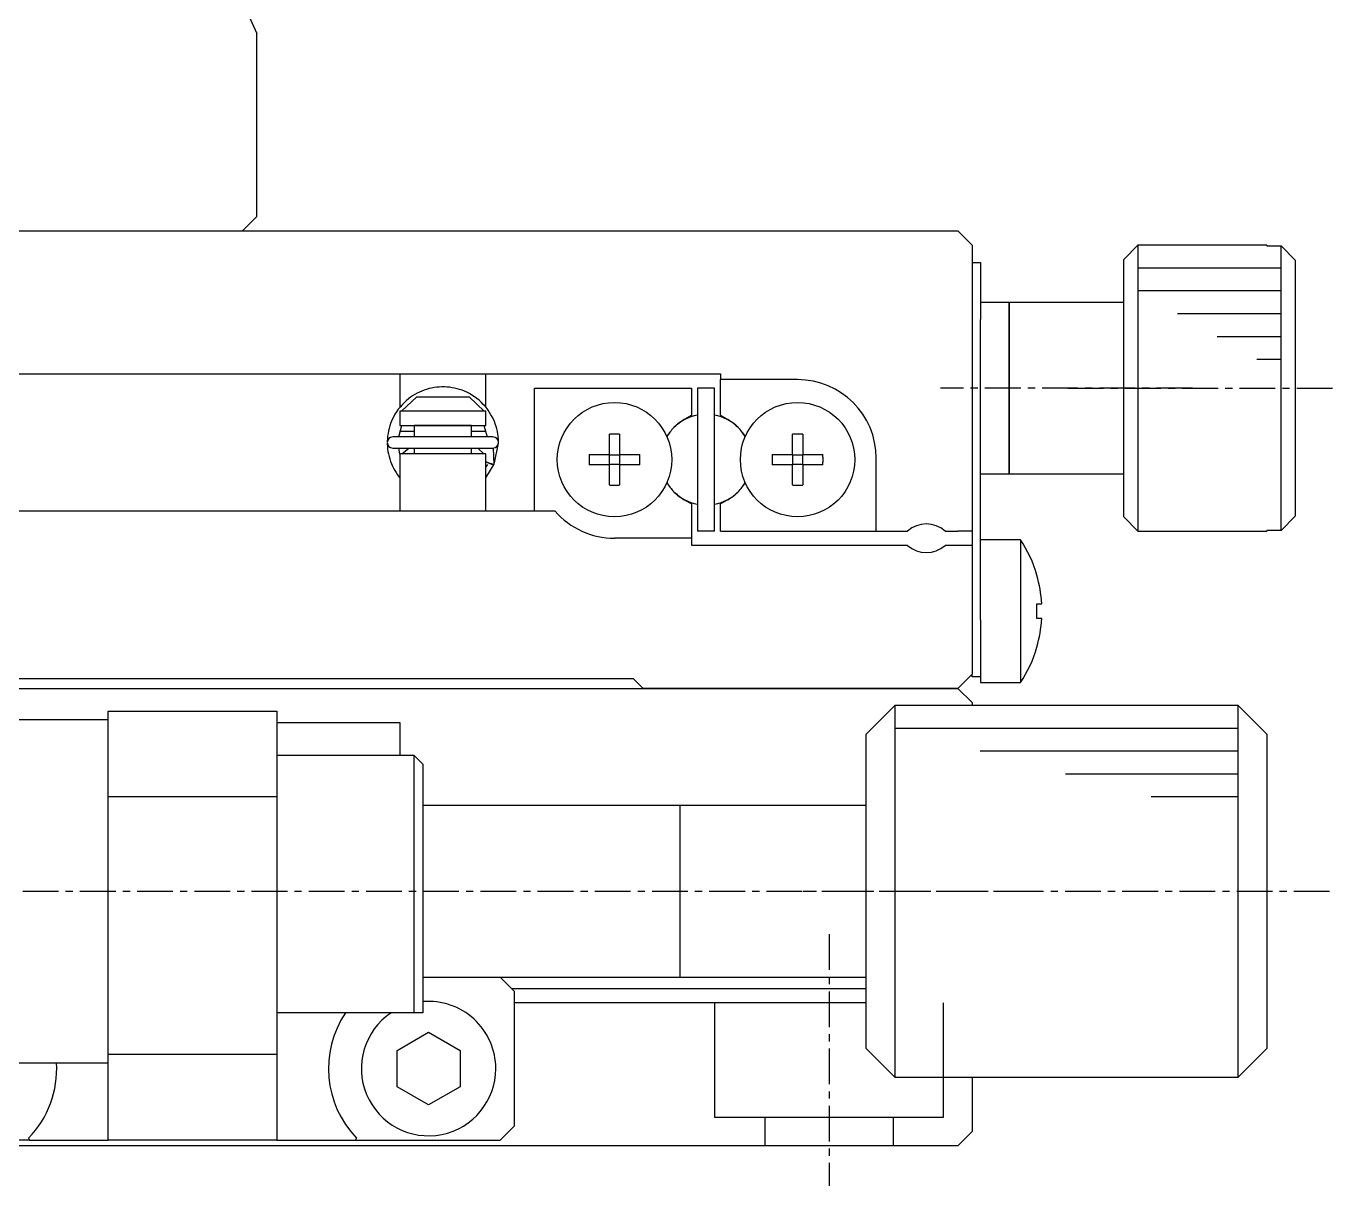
# Model space of a CAD drawing. Extents: x 404 to 656, y 81 to 248.
# Drawn here: x 610.65 to 656.46, y 129.56 to 170.12 of the extents above; entities that cross this region are included whole.
import ezdxf

# ---------------------------------------------------------------- set-up
doc = ezdxf.new("R2010")
doc.units = 0
doc.linetypes.add('CENTER', pattern=[2, 1.25, -0.25, 0.25, -0.25])
doc.layers.get('0').update_dxf_attribs({"linetype": 'CONTINUOUS'})
doc.layers.add('CENTER', color=1, linetype='CENTER')

msp = doc.modelspace()

# ---------------------------------------------------------------- linework, layer by layer
at = {"color": 7, "linetype": 'CONTINUOUS'}
for p, q in [((617.213, 173.157), (618.713, 169.857)), ((618.713, 163.457), (618.713, 169.857)), ((618.713, 163.457), (618.213, 162.957)), ((577.213, 162.957), (618.213, 162.957)), ((584.213, 162.957), (643.213, 162.957)), ((643.713, 162.457), (643.213, 162.957)), ((643.713, 162.457), (643.713, 152.457)), ((649.513, 162.457), (649.013, 161.957)), ((649.513, 162.457), (649.513, 152.457)), ((654.013, 162.457), (649.513, 162.457)), ((654.013, 162.457), (654.013, 162.441)), ((654.013, 162.441), (654.513, 162.441)), ((654.513, 162.441), (655.013, 161.939)), ((654.513, 152.473), (654.513, 162.441)), ((643.713, 161.857), (644.013, 161.857)), ((644.013, 161.857), (644.013, 159.857)), ((649.013, 152.957), (649.013, 161.957)), ((655.013, 161.939), (655.013, 152.975)), ((645.013, 160.457), (644.013, 160.457)), ((649.013, 160.457), (645.013, 160.457)), ((645.013, 160.457), (645.013, 154.457)), ((645.013, 154.457), (645.013, 160.457)), ((644.013, 149.357), (644.013, 159.857)), ((592.513, 157.957), (634.913, 157.957)), ((623.713, 157.957), (623.713, 156.793)), ((626.713, 156.793), (626.713, 157.957)), ((634.913, 157.957), (634.913, 157.757)), ((634.913, 156.508), (634.913, 157.757)), ((637.613, 157.757), (634.913, 157.757)), ((623.771, 156.657), (624.3, 157.157)), ((624.156, 157.189), (624.082, 157.139)), ((624.233, 157.236), (624.156, 157.189)), ((624.312, 157.28), (624.233, 157.236)), ((624.293, 157.157), (624.3, 157.157)), ((624.3, 157.157), (626.133, 157.157)), ((624.393, 157.319), (624.312, 157.28)), ((624.475, 157.355), (624.393, 157.319)), ((624.559, 157.388), (624.475, 157.355)), ((624.645, 157.416), (624.559, 157.388)), ((624.731, 157.44), (624.645, 157.416)), ((624.819, 157.461), (624.731, 157.44)), ((624.908, 157.477), (624.819, 157.461)), ((624.997, 157.489), (624.908, 157.477)), ((625.086, 157.497), (624.997, 157.489)), ((625.176, 157.501), (625.086, 157.497)), ((625.266, 157.5), (625.176, 157.501)), ((625.356, 157.496), (625.266, 157.5)), ((625.446, 157.487), (625.356, 157.496)), ((625.535, 157.474), (625.446, 157.487)), ((625.623, 157.457), (625.535, 157.474)), ((625.711, 157.436), (625.623, 157.457)), ((625.797, 157.411), (625.711, 157.436)), ((625.882, 157.382), (625.797, 157.411)), ((625.966, 157.349), (625.882, 157.382)), ((626.048, 157.312), (625.966, 157.349)), ((626.14, 157.266), (626.048, 157.312)), ((626.133, 157.157), (626.662, 156.657)), ((626.229, 157.214), (626.14, 157.266)), ((626.315, 157.158), (626.229, 157.214)), ((626.398, 157.097), (626.315, 157.158)), ((628.413, 153.157), (628.413, 157.457)), ((628.413, 157.457), (633.913, 157.457)), ((633.913, 156.508), (633.913, 157.457)), ((634.113, 157.457), (634.113, 152.457)), ((634.713, 157.457), (634.113, 157.457)), ((634.713, 152.457), (634.713, 157.457)), ((623.653, 156.717), (623.594, 156.632)), ((623.716, 156.797), (623.653, 156.717)), ((623.784, 156.875), (623.716, 156.797)), ((623.856, 156.949), (623.784, 156.875)), ((623.931, 157.019), (623.856, 156.949)), ((624.01, 157.084), (623.931, 157.019)), ((624.082, 157.139), (624.01, 157.084)), ((626.478, 157.032), (626.398, 157.097)), ((626.554, 156.963), (626.478, 157.032)), ((626.627, 156.89), (626.554, 156.963)), ((626.687, 156.824), (626.627, 156.89)), ((626.744, 156.754), (626.687, 156.824)), ((626.798, 156.682), (626.744, 156.754)), ((623.418, 156.304), (623.385, 156.22)), ((623.454, 156.386), (623.418, 156.304)), ((623.495, 156.467), (623.454, 156.386)), ((623.539, 156.545), (623.495, 156.467)), ((623.594, 156.632), (623.539, 156.545)), ((623.771, 156.657), (623.713, 156.657)), ((623.713, 156.657), (623.713, 156.157)), ((626.662, 156.657), (623.771, 156.657)), ((626.713, 156.657), (626.662, 156.657)), ((626.713, 156.157), (626.713, 156.657)), ((626.848, 156.607), (626.798, 156.682)), ((626.895, 156.53), (626.848, 156.607)), ((626.938, 156.451), (626.895, 156.53)), ((626.978, 156.371), (626.938, 156.451)), ((627.014, 156.288), (626.978, 156.371)), ((627.045, 156.204), (627.014, 156.288)), ((633.913, 156.508), (633.653, 156.358)), ((634.913, 156.508), (635.173, 156.358)), ((623.282, 155.783), (623.274, 155.694)), ((623.295, 155.872), (623.282, 155.783)), ((623.311, 155.961), (623.295, 155.872)), ((623.332, 156.048), (623.311, 155.961)), ((623.357, 156.135), (623.332, 156.048)), ((623.385, 156.22), (623.357, 156.135)), ((623.669, 155.752), (623.777, 156.157)), ((623.713, 156.157), (626.713, 156.157)), ((623.713, 156.157), (624.213, 156.157)), ((623.713, 155.969), (623.713, 155.969)), ((623.713, 155.969), (623.713, 155.968)), ((623.713, 155.968), (623.713, 155.957)), ((623.713, 155.957), (624.213, 155.957)), ((626.213, 156.157), (624.213, 156.157)), ((624.213, 156.157), (626.213, 156.157)), ((624.213, 156.157), (624.213, 155.752)), ((626.213, 156.157), (626.713, 156.157)), ((626.213, 155.752), (626.213, 156.157)), ((626.213, 155.957), (626.713, 155.957)), ((626.648, 156.157), (626.756, 155.752)), ((626.713, 155.968), (626.713, 155.969)), ((626.713, 155.957), (626.713, 155.968)), ((627.073, 156.118), (627.045, 156.204)), ((627.098, 156.031), (627.073, 156.118)), ((627.118, 155.944), (627.098, 156.031)), ((627.133, 155.855), (627.118, 155.944)), ((627.145, 155.766), (627.133, 155.855)), ((631.033, 155.137), (631.033, 155.844)), ((631.393, 155.844), (631.393, 155.137)), ((637.433, 155.137), (637.433, 155.844)), ((637.793, 155.844), (637.793, 155.137)), ((623.27, 155.604), (623.269, 155.584)), ((623.269, 155.532), (623.269, 155.514)), ((623.269, 155.514), (623.273, 155.424)), ((623.274, 155.694), (623.27, 155.604)), ((623.273, 155.424), (623.282, 155.334)), ((623.282, 155.334), (623.294, 155.245)), ((626.963, 155.752), (623.463, 155.752)), ((623.463, 155.362), (626.963, 155.362)), ((623.709, 155.157), (623.669, 155.362)), ((623.773, 155.157), (624.022, 155.362)), ((624.213, 155.362), (624.213, 155.157)), ((626.213, 155.157), (626.213, 155.362)), ((626.361, 155.362), (626.442, 155.351)), ((626.442, 155.351), (626.65, 155.157)), ((627.001, 154.793), (626.986, 155.364)), ((627.021, 154.845), (627.156, 155.528)), ((627.153, 155.676), (627.145, 155.766)), ((627.156, 155.586), (627.153, 155.676)), ((627.156, 155.581), (627.156, 155.586)), ((623.294, 155.245), (623.311, 155.157)), ((623.311, 155.157), (623.331, 155.069)), ((623.331, 155.069), (623.356, 154.982)), ((623.356, 154.982), (623.385, 154.897)), ((623.385, 154.897), (623.417, 154.814)), ((623.4, 154.858), (623.4, 154.857)), ((623.712, 155.145), (623.709, 155.157)), ((623.713, 155.157), (623.713, 153.157)), ((626.713, 155.157), (623.713, 155.157)), ((626.713, 153.157), (626.713, 155.157)), ((626.79, 154.844), (626.713, 154.882)), ((630.326, 155.137), (631.033, 155.137)), ((631.043, 155.127), (631.033, 155.137)), ((631.043, 154.788), (631.043, 155.127)), ((631.043, 155.127), (631.382, 155.127)), ((631.382, 155.127), (631.393, 155.137)), ((631.382, 155.127), (631.382, 154.788)), ((631.393, 155.137), (632.099, 155.137)), ((636.726, 155.137), (637.433, 155.137)), ((637.443, 155.127), (637.433, 155.137)), ((637.443, 155.127), (637.782, 155.127)), ((637.443, 154.788), (637.443, 155.127)), ((637.782, 155.127), (637.793, 155.137)), ((637.782, 155.127), (637.782, 154.788)), ((637.793, 155.137), (638.499, 155.137)), ((640.363, 152.457), (640.363, 155.007)), ((623.4, 154.857), (623.401, 154.856)), ((623.401, 154.856), (623.401, 154.854)), ((623.401, 154.854), (623.401, 154.853)), ((623.404, 154.844), (623.405, 154.843)), ((623.405, 154.843), (623.406, 154.841)), ((623.406, 154.841), (623.423, 154.797)), ((623.417, 154.814), (623.452, 154.733)), ((623.423, 154.797), (623.431, 154.779)), ((623.452, 154.733), (623.491, 154.655)), ((623.491, 154.655), (623.533, 154.579)), ((623.533, 154.579), (623.578, 154.506)), ((623.578, 154.506), (623.632, 154.426)), ((623.632, 154.426), (623.69, 154.349)), ((626.713, 154.322), (627, 154.794)), ((626.778, 154.782), (626.713, 154.701)), ((626.713, 154.634), (626.717, 154.643)), ((626.998, 154.789), (626.79, 154.844)), ((631.033, 154.777), (630.326, 154.777)), ((631.043, 154.788), (631.033, 154.777)), ((631.033, 154.071), (631.033, 154.777)), ((631.382, 154.788), (631.043, 154.788)), ((631.382, 154.788), (631.393, 154.777)), ((631.393, 154.777), (631.393, 154.071)), ((632.099, 154.777), (631.393, 154.777)), ((637.433, 154.777), (636.726, 154.777)), ((637.443, 154.788), (637.433, 154.777)), ((637.433, 154.071), (637.433, 154.777)), ((637.782, 154.788), (637.443, 154.788)), ((637.782, 154.788), (637.793, 154.777)), ((637.793, 154.777), (637.793, 154.071)), ((638.499, 154.777), (637.793, 154.777)), ((644.013, 154.457), (645.013, 154.457)), ((645.013, 154.457), (649.013, 154.457)), ((623.69, 154.349), (623.712, 154.321)), ((633.653, 153.557), (633.913, 153.406)), ((635.173, 153.557), (634.913, 153.406)), ((626.513, 153.157), (603.513, 153.157)), ((629.134, 153.157), (626.513, 153.157)), ((633.913, 152.207), (633.913, 153.406)), ((634.913, 152.457), (634.913, 153.406)), ((649.013, 152.957), (649.513, 152.457)), ((655.013, 152.975), (654.513, 152.473)), ((633.913, 152.207), (631.213, 152.207)), ((633.913, 151.957), (633.913, 152.207)), ((634.713, 152.457), (634.113, 152.457)), ((634.913, 152.457), (640.363, 152.457)), ((640.363, 152.457), (641.451, 152.457)), ((642.774, 152.457), (643.213, 152.457)), ((643.713, 152.457), (643.213, 152.457)), ((643.713, 152.457), (643.713, 151.957)), ((645.404, 152.157), (644.013, 152.157)), ((645.404, 152.157), (645.404, 147.157)), ((649.513, 152.457), (654.013, 152.457)), ((654.013, 152.473), (654.013, 152.457)), ((654.513, 152.473), (654.013, 152.473)), ((641.451, 151.957), (633.913, 151.957)), ((643.213, 151.957), (642.774, 151.957)), ((643.713, 151.957), (643.213, 151.957)), ((643.713, 151.957), (643.713, 147.457)), ((645.975, 150.916), (645.982, 150.919)), ((645.975, 149.917), (646.148, 149.917)), ((646.148, 149.397), (645.975, 149.397)), ((644.013, 149.357), (644.013, 147.357)), ((645.982, 148.395), (645.975, 148.399)), ((600.913, 147.307), (623.913, 147.307)), ((623.913, 147.307), (631.863, 147.307)), ((631.863, 147.307), (632.213, 146.957)), ((643.713, 147.457), (643.213, 146.957)), ((643.713, 147.357), (643.713, 147.457)), ((644.013, 147.357), (643.713, 147.357)), ((644.013, 147.357), (644.013, 147.157)), ((644.013, 147.157), (645.404, 147.157)), ((595.213, 146.957), (632.213, 146.957)), ((643.213, 146.957), (632.213, 146.957)), ((632.213, 146.957), (643.213, 146.957)), ((643.713, 146.457), (643.213, 146.957)), ((643.713, 146.457), (643.213, 146.957)), ((613.513, 143.157), (613.513, 146.157)), ((613.513, 146.157), (619.413, 146.157)), ((619.413, 146.157), (619.413, 143.157)), ((641.013, 146.357), (640.013, 145.357)), ((653.013, 146.357), (641.013, 146.357)), ((641.013, 146.357), (641.013, 139.798)), ((643.713, 146.457), (643.713, 146.357)), ((643.713, 146.457), (643.713, 146.357)), ((654.013, 145.357), (653.013, 146.357)), ((653.013, 133.357), (653.013, 146.357)), ((613.513, 145.857), (610.013, 145.857)), ((619.413, 145.757), (623.713, 145.757)), ((623.713, 145.757), (623.713, 144.607)), ((640.013, 139.807), (640.013, 145.357)), ((654.013, 145.357), (654.013, 134.357)), ((624.213, 144.607), (619.413, 144.607)), ((624.513, 144.307), (624.213, 144.607)), ((624.213, 135.607), (624.213, 144.607)), ((624.513, 144.307), (624.513, 135.607)), ((619.413, 143.157), (613.513, 143.157)), ((613.513, 134.157), (613.513, 143.157)), ((619.413, 143.157), (619.413, 134.157)), ((633.513, 142.857), (624.513, 142.857)), ((633.513, 142.857), (633.508, 142.857)), ((633.513, 139.99), (633.513, 142.857)), ((633.518, 142.857), (633.513, 142.857)), ((640.013, 142.857), (633.513, 142.857)), ((633.513, 139.857), (633.513, 139.99)), ((633.513, 139.7), (633.513, 139.857)), ((640.013, 134.357), (640.013, 139.807)), ((641.013, 139.798), (641.013, 133.357)), ((633.513, 136.857), (633.513, 139.7)), ((624.513, 136.857), (633.513, 136.857)), ((627.713, 136.357), (627.213, 136.857)), ((633.508, 136.857), (633.513, 136.857)), ((633.513, 136.857), (633.518, 136.857)), ((633.513, 136.857), (640.013, 136.857)), ((627.613, 136.457), (640.013, 136.457)), ((627.713, 131.657), (627.713, 136.357)), ((640.013, 135.957), (627.713, 135.957)), ((624.213, 135.607), (619.413, 135.607)), ((624.513, 135.607), (624.213, 135.607)), ((623.613, 134.292), (624.713, 134.927)), ((624.713, 134.927), (625.813, 134.292)), ((623.613, 133.022), (623.613, 134.292)), ((625.813, 134.292), (625.813, 133.022)), ((640.013, 134.357), (641.013, 133.357)), ((653.013, 133.357), (654.013, 134.357)), ((610.013, 133.857), (613.513, 133.857)), ((613.513, 131.157), (613.513, 134.157)), ((613.513, 134.157), (619.413, 134.157)), ((619.413, 134.157), (619.413, 131.157)), ((641.013, 133.357), (653.013, 133.357)), ((643.713, 133.357), (643.713, 132.657)), ((624.713, 132.387), (623.613, 133.022)), ((625.813, 133.022), (624.713, 132.387)), ((643.713, 132.657), (643.713, 131.457)), ((627.213, 131.157), (627.713, 131.657)), ((610.76, 131.157), (605.713, 131.157)), ((610.731, 131.226), (610.76, 131.157)), ((610.76, 131.157), (613.513, 131.157)), ((619.413, 131.157), (613.513, 131.157)), ((619.413, 131.157), (622.165, 131.157)), ((622.165, 131.157), (622.194, 131.226)), ((622.165, 131.157), (627.213, 131.157)), ((643.213, 130.957), (643.713, 131.457)), ((643.213, 130.957), (584.213, 130.957))]:
    msp.add_line(p, q, dxfattribs=at)
at = {"color": 3, "linetype": 'CONTINUOUS'}
for p, q in [((654.513, 161.657), (649.513, 161.657)), ((654.513, 160.857), (649.513, 160.857)), ((654.513, 160.057), (650.898, 160.057)), ((654.513, 159.257), (652.284, 159.257)), ((654.513, 158.457), (653.67, 158.457)), ((653.013, 145.557), (641.013, 145.557)), ((653.013, 144.757), (643.998, 144.757)), ((653.013, 143.957), (646.984, 143.957)), ((653.013, 143.157), (649.97, 143.157)), ((634.713, 135.957), (634.713, 131.957)), ((642.713, 131.957), (642.713, 135.957)), ((634.713, 131.957), (642.713, 131.957)), ((636.463, 131.957), (636.463, 130.957)), ((640.963, 130.957), (640.963, 131.957))]:
    msp.add_line(p, q, dxfattribs=at)
at = {"color": 7, "linetype": 'CONTINUOUS'}
for points in [[(631.392, 155.844, 0), (631.39, 155.844, 0), (631.388, 155.844, 0), (631.384, 155.844, 0), (631.382, 155.844, 0), (631.378, 155.844, 0), (631.376, 155.844, 0), (631.374, 155.844, 0), (631.37, 155.844, 0), (631.368, 155.844, 0), (631.364, 155.844, 0), (631.362, 155.844, 0), (631.36, 155.844, 0), (631.356, 155.844, 0), (631.354, 155.844, 0), (631.35, 155.844, 0), (631.348, 155.844, 0), (631.346, 155.844, 0), (631.342, 155.844, 0), (631.34, 155.844, 0), (631.336, 155.844, 0), (631.334, 155.844, 0), (631.332, 155.844, 0), (631.328, 155.844, 0), (631.326, 155.844, 0), (631.322, 155.844, 0), (631.32, 155.844, 0), (631.316, 155.844, 0), (631.314, 155.844, 0), (631.312, 155.844, 0), (631.308, 155.844, 0), (631.306, 155.844, 0), (631.302, 155.844, 0), (631.3, 155.844, 0), (631.298, 155.844, 0), (631.294, 155.846, 0), (631.292, 155.846, 0), (631.288, 155.846, 0), (631.286, 155.846, 0), (631.284, 155.846, 0), (631.28, 155.846, 0), (631.278, 155.846, 0), (631.274, 155.846, 0), (631.272, 155.846, 0), (631.27, 155.846, 0), (631.266, 155.846, 0), (631.264, 155.846, 0), (631.26, 155.846, 0), (631.258, 155.846, 0), (631.256, 155.846, 0), (631.252, 155.846, 0), (631.25, 155.846, 0), (631.246, 155.846, 0), (631.244, 155.846, 0), (631.242, 155.846, 0), (631.238, 155.846, 0), (631.236, 155.846, 0), (631.232, 155.846, 0), (631.23, 155.846, 0), (631.226, 155.846, 0), (631.224, 155.846, 0), (631.222, 155.846, 0), (631.218, 155.846, 0), (631.216, 155.846, 0), (631.212, 155.846, 0), (631.21, 155.846, 0), (631.208, 155.846, 0), (631.204, 155.846, 0), (631.202, 155.846, 0), (631.198, 155.846, 0), (631.196, 155.846, 0), (631.194, 155.846, 0), (631.19, 155.846, 0), (631.188, 155.846, 0), (631.184, 155.846, 0), (631.182, 155.846, 0), (631.18, 155.846, 0), (631.176, 155.846, 0), (631.174, 155.846, 0), (631.17, 155.846, 0), (631.168, 155.846, 0), (631.166, 155.846, 0), (631.162, 155.846, 0), (631.16, 155.846, 0), (631.156, 155.846, 0), (631.154, 155.846, 0), (631.15, 155.846, 0), (631.148, 155.846, 0), (631.146, 155.846, 0), (631.142, 155.846, 0), (631.14, 155.846, 0), (631.136, 155.846, 0), (631.134, 155.846, 0), (631.132, 155.846, 0), (631.128, 155.844, 0), (631.126, 155.844, 0), (631.122, 155.844, 0), (631.12, 155.844, 0), (631.118, 155.844, 0), (631.114, 155.844, 0), (631.112, 155.844, 0), (631.108, 155.844, 0), (631.106, 155.844, 0), (631.104, 155.844, 0), (631.1, 155.844, 0), (631.098, 155.844, 0), (631.094, 155.844, 0), (631.092, 155.844, 0), (631.09, 155.844, 0), (631.086, 155.844, 0), (631.084, 155.844, 0), (631.08, 155.844, 0), (631.078, 155.844, 0), (631.076, 155.844, 0), (631.072, 155.844, 0), (631.07, 155.844, 0), (631.066, 155.844, 0), (631.064, 155.844, 0), (631.06, 155.844, 0), (631.058, 155.844, 0), (631.056, 155.844, 0), (631.052, 155.844, 0), (631.05, 155.844, 0), (631.046, 155.844, 0), (631.044, 155.844, 0), (631.042, 155.844, 0), (631.038, 155.844, 0), (631.036, 155.844, 0), (631.032, 155.844, 0)], [(637.792, 155.844, 0), (637.79, 155.844, 0), (637.788, 155.844, 0), (637.784, 155.844, 0), (637.782, 155.844, 0), (637.778, 155.844, 0), (637.776, 155.844, 0), (637.774, 155.844, 0), (637.77, 155.844, 0), (637.768, 155.844, 0), (637.764, 155.844, 0), (637.762, 155.844, 0), (637.76, 155.844, 0), (637.756, 155.844, 0), (637.754, 155.844, 0), (637.75, 155.844, 0), (637.748, 155.844, 0), (637.746, 155.844, 0), (637.742, 155.844, 0), (637.74, 155.844, 0), (637.736, 155.844, 0), (637.734, 155.844, 0), (637.732, 155.844, 0), (637.728, 155.844, 0), (637.726, 155.844, 0), (637.722, 155.844, 0), (637.72, 155.844, 0), (637.716, 155.844, 0), (637.714, 155.844, 0), (637.712, 155.844, 0), (637.708, 155.844, 0), (637.706, 155.844, 0), (637.702, 155.844, 0), (637.7, 155.844, 0), (637.698, 155.844, 0), (637.694, 155.846, 0), (637.692, 155.846, 0), (637.688, 155.846, 0), (637.686, 155.846, 0), (637.684, 155.846, 0), (637.68, 155.846, 0), (637.678, 155.846, 0), (637.674, 155.846, 0), (637.672, 155.846, 0), (637.67, 155.846, 0), (637.666, 155.846, 0), (637.664, 155.846, 0), (637.66, 155.846, 0), (637.658, 155.846, 0), (637.656, 155.846, 0), (637.652, 155.846, 0), (637.65, 155.846, 0), (637.646, 155.846, 0), (637.644, 155.846, 0), (637.642, 155.846, 0), (637.638, 155.846, 0), (637.636, 155.846, 0), (637.632, 155.846, 0), (637.63, 155.846, 0), (637.626, 155.846, 0), (637.624, 155.846, 0), (637.622, 155.846, 0), (637.618, 155.846, 0), (637.616, 155.846, 0), (637.612, 155.846, 0), (637.61, 155.846, 0), (637.608, 155.846, 0), (637.604, 155.846, 0), (637.602, 155.846, 0), (637.598, 155.846, 0), (637.596, 155.846, 0), (637.594, 155.846, 0), (637.59, 155.846, 0), (637.588, 155.846, 0), (637.584, 155.846, 0), (637.582, 155.846, 0), (637.58, 155.846, 0), (637.576, 155.846, 0), (637.574, 155.846, 0), (637.57, 155.846, 0), (637.568, 155.846, 0), (637.566, 155.846, 0), (637.562, 155.846, 0), (637.56, 155.846, 0), (637.556, 155.846, 0), (637.554, 155.846, 0), (637.55, 155.846, 0), (637.548, 155.846, 0), (637.546, 155.846, 0), (637.542, 155.846, 0), (637.54, 155.846, 0), (637.536, 155.846, 0), (637.534, 155.846, 0), (637.532, 155.846, 0), (637.528, 155.844, 0), (637.526, 155.844, 0), (637.522, 155.844, 0), (637.52, 155.844, 0), (637.518, 155.844, 0), (637.514, 155.844, 0), (637.512, 155.844, 0), (637.508, 155.844, 0), (637.506, 155.844, 0), (637.504, 155.844, 0), (637.5, 155.844, 0), (637.498, 155.844, 0), (637.494, 155.844, 0), (637.492, 155.844, 0), (637.49, 155.844, 0), (637.486, 155.844, 0), (637.484, 155.844, 0), (637.48, 155.844, 0), (637.478, 155.844, 0), (637.476, 155.844, 0), (637.472, 155.844, 0), (637.47, 155.844, 0), (637.466, 155.844, 0), (637.464, 155.844, 0), (637.46, 155.844, 0), (637.458, 155.844, 0), (637.456, 155.844, 0), (637.452, 155.844, 0), (637.45, 155.844, 0), (637.446, 155.844, 0), (637.444, 155.844, 0), (637.442, 155.844, 0), (637.438, 155.844, 0), (637.436, 155.844, 0), (637.432, 155.844, 0)], [(626.712, 154.892, 0), (626.716, 154.892, 0), (626.718, 154.89, 0), (626.72, 154.888, 0), (626.722, 154.888, 0), (626.724, 154.886, 0), (626.726, 154.886, 0), (626.728, 154.884, 0), (626.732, 154.882, 0), (626.734, 154.882, 0), (626.736, 154.88, 0), (626.738, 154.88, 0), (626.74, 154.878, 0), (626.744, 154.876, 0), (626.746, 154.876, 0), (626.748, 154.874, 0), (626.752, 154.872, 0), (626.754, 154.872, 0), (626.756, 154.87, 0), (626.758, 154.87, 0), (626.762, 154.868, 0), (626.764, 154.866, 0), (626.766, 154.866, 0), (626.77, 154.864, 0), (626.772, 154.864, 0), (626.774, 154.862, 0), (626.778, 154.86, 0), (626.78, 154.86, 0), (626.782, 154.858, 0), (626.786, 154.856, 0), (626.788, 154.856, 0), (626.79, 154.854, 0), (626.794, 154.854, 0), (626.796, 154.852, 0), (626.798, 154.85, 0), (626.802, 154.85, 0), (626.804, 154.848, 0), (626.808, 154.848, 0), (626.81, 154.846, 0), (626.812, 154.844, 0), (626.816, 154.844, 0), (626.818, 154.842, 0), (626.822, 154.842, 0), (626.824, 154.84, 0), (626.826, 154.84, 0), (626.83, 154.838, 0), (626.832, 154.836, 0), (626.834, 154.836, 0), (626.838, 154.834, 0), (626.84, 154.834, 0), (626.844, 154.832, 0), (626.846, 154.832, 0), (626.848, 154.83, 0), (626.852, 154.828, 0), (626.854, 154.828, 0), (626.856, 154.826, 0), (626.86, 154.826, 0), (626.862, 154.824, 0), (626.864, 154.824, 0), (626.868, 154.822, 0), (626.87, 154.822, 0), (626.872, 154.82, 0), (626.876, 154.82, 0), (626.878, 154.818, 0), (626.88, 154.818, 0), (626.884, 154.816, 0), (626.886, 154.816, 0), (626.888, 154.816, 0), (626.892, 154.814, 0), (626.894, 154.814, 0), (626.896, 154.812, 0), (626.898, 154.812, 0), (626.902, 154.81, 0), (626.904, 154.81, 0), (626.906, 154.808, 0), (626.908, 154.808, 0), (626.912, 154.808, 0), (626.914, 154.806, 0), (626.916, 154.806, 0), (626.918, 154.804, 0), (626.92, 154.804, 0), (626.922, 154.804, 0), (626.926, 154.802, 0), (626.928, 154.802, 0), (626.93, 154.802, 0), (626.932, 154.8, 0), (626.934, 154.8, 0), (626.936, 154.8, 0), (626.938, 154.798, 0), (626.94, 154.798, 0), (626.942, 154.798, 0), (626.944, 154.798, 0), (626.946, 154.796, 0), (626.948, 154.796, 0), (626.95, 154.796, 0), (626.952, 154.796, 0), (626.954, 154.794, 0), (626.956, 154.794, 0), (626.958, 154.794, 0), (626.96, 154.794, 0), (626.962, 154.792, 0), (626.964, 154.792, 0), (626.964, 154.792, 0), (626.966, 154.792, 0), (626.968, 154.792, 0), (626.97, 154.792, 0), (626.972, 154.79, 0), (626.972, 154.79, 0), (626.974, 154.79, 0), (626.976, 154.79, 0), (626.978, 154.79, 0), (626.978, 154.79, 0), (626.98, 154.79, 0), (626.982, 154.79, 0), (626.982, 154.79, 0), (626.984, 154.788, 0), (626.984, 154.788, 0), (626.986, 154.788, 0), (626.988, 154.788, 0), (626.988, 154.788, 0), (626.99, 154.788, 0), (626.99, 154.788, 0), (626.992, 154.788, 0), (626.992, 154.788, 0), (626.992, 154.788, 0), (626.994, 154.788, 0), (626.994, 154.788, 0), (626.996, 154.788, 0), (626.996, 154.79, 0)], [(630.326, 155.136, 0), (630.326, 155.134, 0), (630.326, 155.132, 0), (630.326, 155.128, 0), (630.326, 155.126, 0), (630.326, 155.122, 0), (630.326, 155.12, 0), (630.326, 155.118, 0), (630.326, 155.114, 0), (630.326, 155.112, 0), (630.326, 155.108, 0), (630.326, 155.106, 0), (630.326, 155.104, 0), (630.326, 155.1, 0), (630.326, 155.098, 0), (630.326, 155.094, 0), (630.326, 155.092, 0), (630.326, 155.09, 0), (630.326, 155.086, 0), (630.326, 155.084, 0), (630.326, 155.08, 0), (630.326, 155.078, 0), (630.326, 155.076, 0), (630.326, 155.072, 0), (630.326, 155.07, 0), (630.326, 155.066, 0), (630.326, 155.064, 0), (630.324, 155.06, 0), (630.324, 155.058, 0), (630.324, 155.056, 0), (630.324, 155.052, 0), (630.324, 155.05, 0), (630.324, 155.046, 0), (630.324, 155.044, 0), (630.324, 155.042, 0), (630.324, 155.038, 0), (630.324, 155.036, 0), (630.324, 155.032, 0), (630.324, 155.03, 0), (630.324, 155.028, 0), (630.324, 155.024, 0), (630.324, 155.022, 0), (630.324, 155.018, 0), (630.324, 155.016, 0), (630.324, 155.014, 0), (630.324, 155.01, 0), (630.324, 155.008, 0), (630.324, 155.004, 0), (630.324, 155.002, 0), (630.324, 155, 0), (630.324, 154.996, 0), (630.324, 154.994, 0), (630.324, 154.99, 0), (630.324, 154.988, 0), (630.324, 154.986, 0), (630.324, 154.982, 0), (630.324, 154.98, 0), (630.324, 154.976, 0), (630.324, 154.974, 0), (630.324, 154.97, 0), (630.324, 154.968, 0), (630.324, 154.966, 0), (630.324, 154.962, 0), (630.324, 154.96, 0), (630.324, 154.956, 0), (630.324, 154.954, 0), (630.324, 154.952, 0), (630.324, 154.948, 0), (630.324, 154.946, 0), (630.324, 154.942, 0), (630.324, 154.94, 0), (630.324, 154.938, 0), (630.324, 154.934, 0), (630.324, 154.932, 0), (630.324, 154.928, 0), (630.324, 154.926, 0), (630.324, 154.924, 0), (630.324, 154.92, 0), (630.324, 154.918, 0), (630.324, 154.914, 0), (630.324, 154.912, 0), (630.324, 154.91, 0), (630.324, 154.906, 0), (630.324, 154.904, 0), (630.324, 154.9, 0), (630.324, 154.898, 0), (630.324, 154.894, 0), (630.324, 154.892, 0), (630.324, 154.89, 0), (630.324, 154.886, 0), (630.324, 154.884, 0), (630.324, 154.88, 0), (630.324, 154.878, 0), (630.324, 154.876, 0), (630.324, 154.872, 0), (630.324, 154.87, 0), (630.324, 154.866, 0), (630.324, 154.864, 0), (630.324, 154.862, 0), (630.324, 154.858, 0), (630.324, 154.856, 0), (630.324, 154.852, 0), (630.326, 154.85, 0), (630.326, 154.848, 0), (630.326, 154.844, 0), (630.326, 154.842, 0), (630.326, 154.838, 0), (630.326, 154.836, 0), (630.326, 154.834, 0), (630.326, 154.83, 0), (630.326, 154.828, 0), (630.326, 154.824, 0), (630.326, 154.822, 0), (630.326, 154.82, 0), (630.326, 154.816, 0), (630.326, 154.814, 0), (630.326, 154.81, 0), (630.326, 154.808, 0), (630.326, 154.804, 0), (630.326, 154.802, 0), (630.326, 154.8, 0), (630.326, 154.796, 0), (630.326, 154.794, 0), (630.326, 154.79, 0), (630.326, 154.788, 0), (630.326, 154.786, 0), (630.326, 154.782, 0), (630.326, 154.78, 0), (630.326, 154.776, 0)], [(632.1, 154.776, 0), (632.1, 154.78, 0), (632.1, 154.782, 0), (632.1, 154.786, 0), (632.1, 154.788, 0), (632.1, 154.79, 0), (632.1, 154.794, 0), (632.1, 154.796, 0), (632.1, 154.8, 0), (632.1, 154.802, 0), (632.1, 154.804, 0), (632.1, 154.808, 0), (632.1, 154.81, 0), (632.1, 154.814, 0), (632.1, 154.816, 0), (632.1, 154.82, 0), (632.1, 154.822, 0), (632.1, 154.824, 0), (632.1, 154.828, 0), (632.1, 154.83, 0), (632.1, 154.834, 0), (632.1, 154.836, 0), (632.1, 154.838, 0), (632.1, 154.842, 0), (632.1, 154.844, 0), (632.1, 154.848, 0), (632.1, 154.85, 0), (632.1, 154.852, 0), (632.1, 154.856, 0), (632.1, 154.858, 0), (632.1, 154.862, 0), (632.1, 154.864, 0), (632.1, 154.866, 0), (632.1, 154.87, 0), (632.1, 154.872, 0), (632.102, 154.876, 0), (632.102, 154.878, 0), (632.102, 154.88, 0), (632.102, 154.884, 0), (632.102, 154.886, 0), (632.102, 154.89, 0), (632.102, 154.892, 0), (632.102, 154.894, 0), (632.102, 154.898, 0), (632.102, 154.9, 0), (632.102, 154.904, 0), (632.102, 154.906, 0), (632.102, 154.91, 0), (632.102, 154.912, 0), (632.102, 154.914, 0), (632.102, 154.918, 0), (632.102, 154.92, 0), (632.102, 154.924, 0), (632.102, 154.926, 0), (632.102, 154.928, 0), (632.102, 154.932, 0), (632.102, 154.934, 0), (632.102, 154.938, 0), (632.102, 154.94, 0), (632.102, 154.942, 0), (632.102, 154.946, 0), (632.102, 154.948, 0), (632.102, 154.952, 0), (632.102, 154.954, 0), (632.102, 154.956, 0), (632.102, 154.96, 0), (632.102, 154.962, 0), (632.102, 154.966, 0), (632.102, 154.968, 0), (632.102, 154.97, 0), (632.102, 154.974, 0), (632.102, 154.976, 0), (632.102, 154.98, 0), (632.102, 154.982, 0), (632.102, 154.986, 0), (632.102, 154.988, 0), (632.102, 154.99, 0), (632.102, 154.994, 0), (632.102, 154.996, 0), (632.102, 155, 0), (632.102, 155.002, 0), (632.102, 155.004, 0), (632.102, 155.008, 0), (632.102, 155.01, 0), (632.102, 155.014, 0), (632.102, 155.016, 0), (632.102, 155.018, 0), (632.102, 155.022, 0), (632.102, 155.024, 0), (632.102, 155.028, 0), (632.102, 155.03, 0), (632.102, 155.032, 0), (632.102, 155.036, 0), (632.102, 155.038, 0), (632.1, 155.042, 0), (632.1, 155.044, 0), (632.1, 155.046, 0), (632.1, 155.05, 0), (632.1, 155.052, 0), (632.1, 155.056, 0), (632.1, 155.058, 0), (632.1, 155.06, 0), (632.1, 155.064, 0), (632.1, 155.066, 0), (632.1, 155.07, 0), (632.1, 155.072, 0), (632.1, 155.076, 0), (632.1, 155.078, 0), (632.1, 155.08, 0), (632.1, 155.084, 0), (632.1, 155.086, 0), (632.1, 155.09, 0), (632.1, 155.092, 0), (632.1, 155.094, 0), (632.1, 155.098, 0), (632.1, 155.1, 0), (632.1, 155.104, 0), (632.1, 155.106, 0), (632.1, 155.108, 0), (632.1, 155.112, 0), (632.1, 155.114, 0), (632.1, 155.118, 0), (632.1, 155.12, 0), (632.1, 155.122, 0), (632.1, 155.126, 0), (632.1, 155.128, 0), (632.1, 155.132, 0), (632.1, 155.134, 0), (632.1, 155.136, 0)], [(636.726, 155.136, 0), (636.726, 155.134, 0), (636.726, 155.132, 0), (636.726, 155.128, 0), (636.726, 155.126, 0), (636.726, 155.122, 0), (636.726, 155.12, 0), (636.726, 155.118, 0), (636.726, 155.114, 0), (636.726, 155.112, 0), (636.726, 155.108, 0), (636.726, 155.106, 0), (636.726, 155.104, 0), (636.726, 155.1, 0), (636.726, 155.098, 0), (636.726, 155.094, 0), (636.726, 155.092, 0), (636.726, 155.09, 0), (636.726, 155.086, 0), (636.726, 155.084, 0), (636.726, 155.08, 0), (636.726, 155.078, 0), (636.726, 155.076, 0), (636.726, 155.072, 0), (636.726, 155.07, 0), (636.726, 155.066, 0), (636.726, 155.064, 0), (636.724, 155.06, 0), (636.724, 155.058, 0), (636.724, 155.056, 0), (636.724, 155.052, 0), (636.724, 155.05, 0), (636.724, 155.046, 0), (636.724, 155.044, 0), (636.724, 155.042, 0), (636.724, 155.038, 0), (636.724, 155.036, 0), (636.724, 155.032, 0), (636.724, 155.03, 0), (636.724, 155.028, 0), (636.724, 155.024, 0), (636.724, 155.022, 0), (636.724, 155.018, 0), (636.724, 155.016, 0), (636.724, 155.014, 0), (636.724, 155.01, 0), (636.724, 155.008, 0), (636.724, 155.004, 0), (636.724, 155.002, 0), (636.724, 155, 0), (636.724, 154.996, 0), (636.724, 154.994, 0), (636.724, 154.99, 0), (636.724, 154.988, 0), (636.724, 154.986, 0), (636.724, 154.982, 0), (636.724, 154.98, 0), (636.724, 154.976, 0), (636.724, 154.974, 0), (636.724, 154.97, 0), (636.724, 154.968, 0), (636.724, 154.966, 0), (636.724, 154.962, 0), (636.724, 154.96, 0), (636.724, 154.956, 0), (636.724, 154.954, 0), (636.724, 154.952, 0), (636.724, 154.948, 0), (636.724, 154.946, 0), (636.724, 154.942, 0), (636.724, 154.94, 0), (636.724, 154.938, 0), (636.724, 154.934, 0), (636.724, 154.932, 0), (636.724, 154.928, 0), (636.724, 154.926, 0), (636.724, 154.924, 0), (636.724, 154.92, 0), (636.724, 154.918, 0), (636.724, 154.914, 0), (636.724, 154.912, 0), (636.724, 154.91, 0), (636.724, 154.906, 0), (636.724, 154.904, 0), (636.724, 154.9, 0), (636.724, 154.898, 0), (636.724, 154.894, 0), (636.724, 154.892, 0), (636.724, 154.89, 0), (636.724, 154.886, 0), (636.724, 154.884, 0), (636.724, 154.88, 0), (636.724, 154.878, 0), (636.724, 154.876, 0), (636.724, 154.872, 0), (636.724, 154.87, 0), (636.724, 154.866, 0), (636.724, 154.864, 0), (636.724, 154.862, 0), (636.724, 154.858, 0), (636.724, 154.856, 0), (636.724, 154.852, 0), (636.726, 154.85, 0), (636.726, 154.848, 0), (636.726, 154.844, 0), (636.726, 154.842, 0), (636.726, 154.838, 0), (636.726, 154.836, 0), (636.726, 154.834, 0), (636.726, 154.83, 0), (636.726, 154.828, 0), (636.726, 154.824, 0), (636.726, 154.822, 0), (636.726, 154.82, 0), (636.726, 154.816, 0), (636.726, 154.814, 0), (636.726, 154.81, 0), (636.726, 154.808, 0), (636.726, 154.804, 0), (636.726, 154.802, 0), (636.726, 154.8, 0), (636.726, 154.796, 0), (636.726, 154.794, 0), (636.726, 154.79, 0), (636.726, 154.788, 0), (636.726, 154.786, 0), (636.726, 154.782, 0), (636.726, 154.78, 0), (636.726, 154.776, 0)], [(638.5, 154.776, 0), (638.5, 154.78, 0), (638.5, 154.782, 0), (638.5, 154.786, 0), (638.5, 154.788, 0), (638.5, 154.79, 0), (638.5, 154.794, 0), (638.5, 154.796, 0), (638.5, 154.8, 0), (638.5, 154.802, 0), (638.5, 154.804, 0), (638.5, 154.808, 0), (638.5, 154.81, 0), (638.5, 154.814, 0), (638.5, 154.816, 0), (638.5, 154.82, 0), (638.5, 154.822, 0), (638.5, 154.824, 0), (638.5, 154.828, 0), (638.5, 154.83, 0), (638.5, 154.834, 0), (638.5, 154.836, 0), (638.5, 154.838, 0), (638.5, 154.842, 0), (638.5, 154.844, 0), (638.5, 154.848, 0), (638.5, 154.85, 0), (638.5, 154.852, 0), (638.5, 154.856, 0), (638.5, 154.858, 0), (638.5, 154.862, 0), (638.5, 154.864, 0), (638.5, 154.866, 0), (638.5, 154.87, 0), (638.5, 154.872, 0), (638.502, 154.876, 0), (638.502, 154.878, 0), (638.502, 154.88, 0), (638.502, 154.884, 0), (638.502, 154.886, 0), (638.502, 154.89, 0), (638.502, 154.892, 0), (638.502, 154.894, 0), (638.502, 154.898, 0), (638.502, 154.9, 0), (638.502, 154.904, 0), (638.502, 154.906, 0), (638.502, 154.91, 0), (638.502, 154.912, 0), (638.502, 154.914, 0), (638.502, 154.918, 0), (638.502, 154.92, 0), (638.502, 154.924, 0), (638.502, 154.926, 0), (638.502, 154.928, 0), (638.502, 154.932, 0), (638.502, 154.934, 0), (638.502, 154.938, 0), (638.502, 154.94, 0), (638.502, 154.942, 0), (638.502, 154.946, 0), (638.502, 154.948, 0), (638.502, 154.952, 0), (638.502, 154.954, 0), (638.502, 154.956, 0), (638.502, 154.96, 0), (638.502, 154.962, 0), (638.502, 154.966, 0), (638.502, 154.968, 0), (638.502, 154.97, 0), (638.502, 154.974, 0), (638.502, 154.976, 0), (638.502, 154.98, 0), (638.502, 154.982, 0), (638.502, 154.986, 0), (638.502, 154.988, 0), (638.502, 154.99, 0), (638.502, 154.994, 0), (638.502, 154.996, 0), (638.502, 155, 0), (638.502, 155.002, 0), (638.502, 155.004, 0), (638.502, 155.008, 0), (638.502, 155.01, 0), (638.502, 155.014, 0), (638.502, 155.016, 0), (638.502, 155.018, 0), (638.502, 155.022, 0), (638.502, 155.024, 0), (638.502, 155.028, 0), (638.502, 155.03, 0), (638.502, 155.032, 0), (638.502, 155.036, 0), (638.502, 155.038, 0), (638.5, 155.042, 0), (638.5, 155.044, 0), (638.5, 155.046, 0), (638.5, 155.05, 0), (638.5, 155.052, 0), (638.5, 155.056, 0), (638.5, 155.058, 0), (638.5, 155.06, 0), (638.5, 155.064, 0), (638.5, 155.066, 0), (638.5, 155.07, 0), (638.5, 155.072, 0), (638.5, 155.076, 0), (638.5, 155.078, 0), (638.5, 155.08, 0), (638.5, 155.084, 0), (638.5, 155.086, 0), (638.5, 155.09, 0), (638.5, 155.092, 0), (638.5, 155.094, 0), (638.5, 155.098, 0), (638.5, 155.1, 0), (638.5, 155.104, 0), (638.5, 155.106, 0), (638.5, 155.108, 0), (638.5, 155.112, 0), (638.5, 155.114, 0), (638.5, 155.118, 0), (638.5, 155.12, 0), (638.5, 155.122, 0), (638.5, 155.126, 0), (638.5, 155.128, 0), (638.5, 155.132, 0), (638.5, 155.134, 0), (638.5, 155.136, 0)], [(623.422, 154.8, 0), (623.422, 154.8, 0), (623.422, 154.8, 0), (623.422, 154.8, 0), (623.422, 154.8, 0), (623.422, 154.8, 0), (623.422, 154.8, 0), (623.422, 154.8, 0), (623.422, 154.8, 0), (623.422, 154.8, 0), (623.422, 154.8, 0), (623.422, 154.8, 0), (623.422, 154.8, 0), (623.422, 154.8, 0), (623.422, 154.8, 0), (623.422, 154.8, 0), (623.422, 154.8, 0), (623.422, 154.8, 0), (623.422, 154.8, 0), (623.422, 154.8, 0), (623.422, 154.8, 0), (623.422, 154.8, 0), (623.422, 154.8, 0), (623.422, 154.8, 0), (623.422, 154.8, 0), (623.422, 154.8, 0), (623.422, 154.8, 0), (623.422, 154.8, 0), (623.422, 154.8, 0), (623.422, 154.798, 0), (623.422, 154.798, 0), (623.422, 154.798, 0), (623.422, 154.798, 0), (623.422, 154.798, 0), (623.422, 154.798, 0), (623.422, 154.798, 0), (623.422, 154.798, 0), (623.422, 154.798, 0), (623.422, 154.798, 0), (623.422, 154.798, 0), (623.422, 154.798, 0), (623.422, 154.798, 0), (623.422, 154.798, 0), (623.422, 154.798, 0), (623.422, 154.798, 0), (623.422, 154.798, 0), (623.422, 154.798, 0), (623.422, 154.798, 0), (623.422, 154.798, 0), (623.422, 154.798, 0), (623.422, 154.798, 0), (623.422, 154.798, 0), (623.422, 154.798, 0), (623.422, 154.798, 0), (623.422, 154.798, 0), (623.422, 154.798, 0), (623.422, 154.798, 0), (623.422, 154.798, 0), (623.422, 154.798, 0), (623.422, 154.798, 0), (623.422, 154.798, 0), (623.422, 154.798, 0), (623.422, 154.798, 0), (623.422, 154.798, 0), (623.422, 154.798, 0), (623.422, 154.798, 0), (623.422, 154.798, 0), (623.422, 154.798, 0), (623.422, 154.798, 0), (623.422, 154.798, 0), (623.422, 154.798, 0), (623.422, 154.798, 0), (623.422, 154.798, 0), (623.422, 154.798, 0), (623.422, 154.798, 0), (623.422, 154.798, 0), (623.422, 154.798, 0), (623.422, 154.798, 0), (623.422, 154.798, 0), (623.422, 154.798, 0), (623.422, 154.798, 0), (623.422, 154.798, 0), (623.422, 154.798, 0), (623.422, 154.798, 0), (623.422, 154.798, 0), (623.422, 154.798, 0), (623.422, 154.798, 0), (623.422, 154.798, 0), (623.422, 154.798, 0), (623.422, 154.798, 0), (623.422, 154.798, 0), (623.422, 154.798, 0), (623.422, 154.798, 0), (623.422, 154.798, 0), (623.422, 154.798, 0), (623.422, 154.798, 0), (623.422, 154.798, 0), (623.422, 154.796, 0), (623.422, 154.796, 0), (623.422, 154.796, 0), (623.422, 154.796, 0), (623.422, 154.796, 0), (623.422, 154.796, 0), (623.422, 154.796, 0), (623.422, 154.796, 0), (623.422, 154.796, 0), (623.422, 154.796, 0), (623.422, 154.796, 0), (623.422, 154.796, 0), (623.422, 154.796, 0), (623.422, 154.796, 0), (623.422, 154.796, 0), (623.422, 154.796, 0), (623.422, 154.796, 0), (623.422, 154.796, 0), (623.422, 154.796, 0), (623.422, 154.796, 0), (623.422, 154.796, 0), (623.422, 154.796, 0), (623.422, 154.796, 0), (623.422, 154.796, 0), (623.422, 154.796, 0), (623.422, 154.796, 0), (623.422, 154.796, 0), (623.422, 154.796, 0), (623.422, 154.796, 0), (623.422, 154.796, 0), (623.422, 154.796, 0), (623.422, 154.796, 0)], [(626.996, 154.79, 0), (626.996, 154.79, 0), (626.996, 154.79, 0), (626.996, 154.79, 0), (626.996, 154.79, 0), (626.996, 154.79, 0), (626.996, 154.79, 0), (626.996, 154.79, 0), (626.996, 154.79, 0), (626.996, 154.79, 0), (626.996, 154.79, 0), (626.996, 154.79, 0), (626.996, 154.79, 0), (626.998, 154.79, 0), (626.998, 154.79, 0), (626.998, 154.79, 0), (626.998, 154.79, 0), (626.998, 154.79, 0), (626.998, 154.79, 0), (626.998, 154.79, 0), (626.998, 154.79, 0), (626.998, 154.79, 0), (626.998, 154.79, 0), (626.998, 154.79, 0), (626.998, 154.79, 0), (626.998, 154.79, 0), (626.998, 154.79, 0), (626.998, 154.79, 0), (626.998, 154.79, 0), (626.998, 154.79, 0), (626.998, 154.79, 0), (626.998, 154.79, 0), (626.998, 154.79, 0), (626.998, 154.79, 0), (626.998, 154.79, 0), (626.998, 154.79, 0), (626.998, 154.79, 0), (626.998, 154.79, 0), (626.998, 154.79, 0), (626.998, 154.79, 0), (626.998, 154.79, 0), (626.998, 154.79, 0), (626.998, 154.79, 0), (627, 154.79, 0), (627, 154.79, 0), (627, 154.79, 0), (627, 154.79, 0), (627, 154.79, 0), (627, 154.79, 0), (627, 154.79, 0), (627, 154.79, 0), (627, 154.79, 0), (627, 154.79, 0), (627, 154.79, 0), (627, 154.79, 0), (627, 154.79, 0), (627, 154.79, 0), (627, 154.79, 0), (627, 154.79, 0), (627, 154.79, 0), (627, 154.79, 0), (627, 154.79, 0), (627, 154.79, 0), (627, 154.79, 0), (627, 154.79, 0), (627, 154.79, 0), (627, 154.79, 0), (627, 154.79, 0), (627, 154.79, 0), (627, 154.79, 0), (627, 154.79, 0), (627, 154.79, 0), (627, 154.79, 0), (627, 154.792, 0), (627, 154.792, 0), (627, 154.792, 0), (627, 154.792, 0), (627, 154.792, 0), (627, 154.792, 0), (627, 154.792, 0), (627, 154.792, 0), (627, 154.792, 0), (627, 154.792, 0), (627, 154.792, 0), (627, 154.792, 0), (627, 154.792, 0), (627, 154.792, 0), (627, 154.792, 0), (627, 154.792, 0), (627, 154.792, 0), (627, 154.792, 0), (627.002, 154.792, 0), (627.002, 154.792, 0), (627.002, 154.792, 0), (627.002, 154.792, 0), (627.002, 154.792, 0), (627.002, 154.792, 0), (627.002, 154.792, 0), (627.002, 154.792, 0), (627.002, 154.792, 0), (627.002, 154.792, 0), (627.002, 154.792, 0), (627.002, 154.792, 0), (627.002, 154.792, 0), (627.002, 154.792, 0), (627.002, 154.792, 0), (627.002, 154.792, 0), (627.002, 154.792, 0), (627.002, 154.792, 0), (627.002, 154.792, 0), (627.002, 154.792, 0), (627.002, 154.792, 0), (627.002, 154.792, 0), (627.002, 154.792, 0), (627.002, 154.792, 0), (627.002, 154.792, 0), (627.002, 154.792, 0), (627.002, 154.792, 0), (627.002, 154.792, 0), (627.002, 154.794, 0), (627.002, 154.794, 0), (627.002, 154.794, 0), (627.002, 154.794, 0), (627.002, 154.794, 0), (627.002, 154.794, 0), (627.002, 154.794, 0), (627.002, 154.794, 0), (627.002, 154.794, 0), (627.002, 154.794, 0)], [(631.032, 154.07, 0), (631.036, 154.07, 0), (631.038, 154.07, 0), (631.042, 154.07, 0), (631.044, 154.07, 0), (631.046, 154.07, 0), (631.05, 154.07, 0), (631.052, 154.07, 0), (631.056, 154.07, 0), (631.058, 154.07, 0), (631.06, 154.07, 0), (631.064, 154.07, 0), (631.066, 154.07, 0), (631.07, 154.07, 0), (631.072, 154.07, 0), (631.076, 154.07, 0), (631.078, 154.07, 0), (631.08, 154.07, 0), (631.084, 154.07, 0), (631.086, 154.07, 0), (631.09, 154.07, 0), (631.092, 154.07, 0), (631.094, 154.07, 0), (631.098, 154.07, 0), (631.1, 154.07, 0), (631.104, 154.07, 0), (631.106, 154.07, 0), (631.108, 154.07, 0), (631.112, 154.068, 0), (631.114, 154.068, 0), (631.118, 154.068, 0), (631.12, 154.068, 0), (631.122, 154.068, 0), (631.126, 154.068, 0), (631.128, 154.068, 0), (631.132, 154.068, 0), (631.134, 154.068, 0), (631.136, 154.068, 0), (631.14, 154.068, 0), (631.142, 154.068, 0), (631.146, 154.068, 0), (631.148, 154.068, 0), (631.15, 154.068, 0), (631.154, 154.068, 0), (631.156, 154.068, 0), (631.16, 154.068, 0), (631.162, 154.068, 0), (631.166, 154.068, 0), (631.168, 154.068, 0), (631.17, 154.068, 0), (631.174, 154.068, 0), (631.176, 154.068, 0), (631.18, 154.068, 0), (631.182, 154.068, 0), (631.184, 154.068, 0), (631.188, 154.068, 0), (631.19, 154.068, 0), (631.194, 154.068, 0), (631.196, 154.068, 0), (631.198, 154.068, 0), (631.202, 154.068, 0), (631.204, 154.068, 0), (631.208, 154.068, 0), (631.21, 154.068, 0), (631.212, 154.068, 0), (631.216, 154.068, 0), (631.218, 154.068, 0), (631.222, 154.068, 0), (631.224, 154.068, 0), (631.226, 154.068, 0), (631.23, 154.068, 0), (631.232, 154.068, 0), (631.236, 154.068, 0), (631.238, 154.068, 0), (631.242, 154.068, 0), (631.244, 154.068, 0), (631.246, 154.068, 0), (631.25, 154.068, 0), (631.252, 154.068, 0), (631.256, 154.068, 0), (631.258, 154.068, 0), (631.26, 154.068, 0), (631.264, 154.068, 0), (631.266, 154.068, 0), (631.27, 154.068, 0), (631.272, 154.068, 0), (631.274, 154.068, 0), (631.278, 154.068, 0), (631.28, 154.068, 0), (631.284, 154.068, 0), (631.286, 154.068, 0), (631.288, 154.068, 0), (631.292, 154.068, 0), (631.294, 154.068, 0), (631.298, 154.068, 0), (631.3, 154.068, 0), (631.302, 154.068, 0), (631.306, 154.068, 0), (631.308, 154.068, 0), (631.312, 154.068, 0), (631.314, 154.068, 0), (631.316, 154.07, 0), (631.32, 154.07, 0), (631.322, 154.07, 0), (631.326, 154.07, 0), (631.328, 154.07, 0), (631.332, 154.07, 0), (631.334, 154.07, 0), (631.336, 154.07, 0), (631.34, 154.07, 0), (631.342, 154.07, 0), (631.346, 154.07, 0), (631.348, 154.07, 0), (631.35, 154.07, 0), (631.354, 154.07, 0), (631.356, 154.07, 0), (631.36, 154.07, 0), (631.362, 154.07, 0), (631.364, 154.07, 0), (631.368, 154.07, 0), (631.37, 154.07, 0), (631.374, 154.07, 0), (631.376, 154.07, 0), (631.378, 154.07, 0), (631.382, 154.07, 0), (631.384, 154.07, 0), (631.388, 154.07, 0), (631.39, 154.07, 0), (631.392, 154.07, 0)], [(637.432, 154.07, 0), (637.436, 154.07, 0), (637.438, 154.07, 0), (637.442, 154.07, 0), (637.444, 154.07, 0), (637.446, 154.07, 0), (637.45, 154.07, 0), (637.452, 154.07, 0), (637.456, 154.07, 0), (637.458, 154.07, 0), (637.46, 154.07, 0), (637.464, 154.07, 0), (637.466, 154.07, 0), (637.47, 154.07, 0), (637.472, 154.07, 0), (637.476, 154.07, 0), (637.478, 154.07, 0), (637.48, 154.07, 0), (637.484, 154.07, 0), (637.486, 154.07, 0), (637.49, 154.07, 0), (637.492, 154.07, 0), (637.494, 154.07, 0), (637.498, 154.07, 0), (637.5, 154.07, 0), (637.504, 154.07, 0), (637.506, 154.07, 0), (637.508, 154.07, 0), (637.512, 154.068, 0), (637.514, 154.068, 0), (637.518, 154.068, 0), (637.52, 154.068, 0), (637.522, 154.068, 0), (637.526, 154.068, 0), (637.528, 154.068, 0), (637.532, 154.068, 0), (637.534, 154.068, 0), (637.536, 154.068, 0), (637.54, 154.068, 0), (637.542, 154.068, 0), (637.546, 154.068, 0), (637.548, 154.068, 0), (637.55, 154.068, 0), (637.554, 154.068, 0), (637.556, 154.068, 0), (637.56, 154.068, 0), (637.562, 154.068, 0), (637.566, 154.068, 0), (637.568, 154.068, 0), (637.57, 154.068, 0), (637.574, 154.068, 0), (637.576, 154.068, 0), (637.58, 154.068, 0), (637.582, 154.068, 0), (637.584, 154.068, 0), (637.588, 154.068, 0), (637.59, 154.068, 0), (637.594, 154.068, 0), (637.596, 154.068, 0), (637.598, 154.068, 0), (637.602, 154.068, 0), (637.604, 154.068, 0), (637.608, 154.068, 0), (637.61, 154.068, 0), (637.612, 154.068, 0), (637.616, 154.068, 0), (637.618, 154.068, 0), (637.622, 154.068, 0), (637.624, 154.068, 0), (637.626, 154.068, 0), (637.63, 154.068, 0), (637.632, 154.068, 0), (637.636, 154.068, 0), (637.638, 154.068, 0), (637.642, 154.068, 0), (637.644, 154.068, 0), (637.646, 154.068, 0), (637.65, 154.068, 0), (637.652, 154.068, 0), (637.656, 154.068, 0), (637.658, 154.068, 0), (637.66, 154.068, 0), (637.664, 154.068, 0), (637.666, 154.068, 0), (637.67, 154.068, 0), (637.672, 154.068, 0), (637.674, 154.068, 0), (637.678, 154.068, 0), (637.68, 154.068, 0), (637.684, 154.068, 0), (637.686, 154.068, 0), (637.688, 154.068, 0), (637.692, 154.068, 0), (637.694, 154.068, 0), (637.698, 154.068, 0), (637.7, 154.068, 0), (637.702, 154.068, 0), (637.706, 154.068, 0), (637.708, 154.068, 0), (637.712, 154.068, 0), (637.714, 154.068, 0), (637.716, 154.07, 0), (637.72, 154.07, 0), (637.722, 154.07, 0), (637.726, 154.07, 0), (637.728, 154.07, 0), (637.732, 154.07, 0), (637.734, 154.07, 0), (637.736, 154.07, 0), (637.74, 154.07, 0), (637.742, 154.07, 0), (637.746, 154.07, 0), (637.748, 154.07, 0), (637.75, 154.07, 0), (637.754, 154.07, 0), (637.756, 154.07, 0), (637.76, 154.07, 0), (637.762, 154.07, 0), (637.764, 154.07, 0), (637.768, 154.07, 0), (637.77, 154.07, 0), (637.774, 154.07, 0), (637.776, 154.07, 0), (637.778, 154.07, 0), (637.782, 154.07, 0), (637.784, 154.07, 0), (637.788, 154.07, 0), (637.79, 154.07, 0), (637.792, 154.07, 0)], [(645.976, 149.396, 0), (645.976, 149.4, 0), (645.976, 149.404, 0), (645.976, 149.41, 0), (645.976, 149.414, 0), (645.976, 149.418, 0), (645.976, 149.422, 0), (645.976, 149.426, 0), (645.978, 149.43, 0), (645.978, 149.434, 0), (645.978, 149.438, 0), (645.978, 149.442, 0), (645.978, 149.446, 0), (645.978, 149.45, 0), (645.978, 149.454, 0), (645.978, 149.458, 0), (645.978, 149.462, 0), (645.978, 149.466, 0), (645.978, 149.47, 0), (645.978, 149.474, 0), (645.98, 149.478, 0), (645.98, 149.482, 0), (645.98, 149.486, 0), (645.98, 149.49, 0), (645.98, 149.494, 0), (645.98, 149.498, 0), (645.98, 149.502, 0), (645.98, 149.506, 0), (645.98, 149.51, 0), (645.98, 149.514, 0), (645.98, 149.518, 0), (645.98, 149.522, 0), (645.98, 149.526, 0), (645.98, 149.53, 0), (645.98, 149.534, 0), (645.98, 149.538, 0), (645.98, 149.544, 0), (645.982, 149.548, 0), (645.982, 149.552, 0), (645.982, 149.556, 0), (645.982, 149.56, 0), (645.982, 149.564, 0), (645.982, 149.568, 0), (645.982, 149.572, 0), (645.982, 149.576, 0), (645.982, 149.58, 0), (645.982, 149.584, 0), (645.982, 149.588, 0), (645.982, 149.592, 0), (645.982, 149.596, 0), (645.982, 149.6, 0), (645.982, 149.604, 0), (645.982, 149.608, 0), (645.982, 149.612, 0), (645.982, 149.616, 0), (645.982, 149.62, 0), (645.982, 149.624, 0), (645.982, 149.628, 0), (645.982, 149.632, 0), (645.982, 149.636, 0), (645.982, 149.64, 0), (645.982, 149.644, 0), (645.982, 149.648, 0), (645.982, 149.652, 0), (645.982, 149.656, 0), (645.982, 149.66, 0), (645.982, 149.664, 0), (645.982, 149.67, 0), (645.982, 149.674, 0), (645.982, 149.678, 0), (645.982, 149.682, 0), (645.982, 149.686, 0), (645.982, 149.69, 0), (645.982, 149.694, 0), (645.982, 149.698, 0), (645.982, 149.702, 0), (645.982, 149.706, 0), (645.982, 149.71, 0), (645.982, 149.714, 0), (645.982, 149.718, 0), (645.982, 149.722, 0), (645.982, 149.726, 0), (645.982, 149.73, 0), (645.982, 149.734, 0), (645.982, 149.738, 0), (645.982, 149.742, 0), (645.982, 149.746, 0), (645.982, 149.75, 0), (645.982, 149.754, 0), (645.982, 149.758, 0), (645.982, 149.762, 0), (645.982, 149.766, 0), (645.98, 149.77, 0), (645.98, 149.774, 0), (645.98, 149.778, 0), (645.98, 149.782, 0), (645.98, 149.786, 0), (645.98, 149.79, 0), (645.98, 149.796, 0), (645.98, 149.8, 0), (645.98, 149.804, 0), (645.98, 149.808, 0), (645.98, 149.812, 0), (645.98, 149.816, 0), (645.98, 149.82, 0), (645.98, 149.824, 0), (645.98, 149.828, 0), (645.98, 149.832, 0), (645.98, 149.836, 0), (645.978, 149.84, 0), (645.978, 149.844, 0), (645.978, 149.848, 0), (645.978, 149.852, 0), (645.978, 149.856, 0), (645.978, 149.86, 0), (645.978, 149.864, 0), (645.978, 149.868, 0), (645.978, 149.872, 0), (645.978, 149.876, 0), (645.978, 149.88, 0), (645.978, 149.884, 0), (645.976, 149.888, 0), (645.976, 149.892, 0), (645.976, 149.896, 0), (645.976, 149.9, 0), (645.976, 149.904, 0), (645.976, 149.908, 0), (645.976, 149.912, 0), (645.976, 149.916, 0)]]:
    msp.add_polyline3d(points, dxfattribs=at)
for centre in [(631.213, 154.957), (637.613, 154.957)]:
    msp.add_circle(centre, 2, dxfattribs=at)
for centre, radius, start, end in [((637.613, 155.007), 2.75, 0, 90), ((634.413, 154.957), 1.587, 100.893, 135.0002), ((634.528, 154.842), 1.75, 120, 135), ((634.413, 154.957), 1.587, 45.0002, 79.1069), ((634.298, 154.842), 1.75, 45, 60), ((634.528, 154.842), 1.75, 135, 148.1185), ((634.413, 154.957), 1.587, 135.0002, 149.5667), ((634.298, 154.842), 1.75, 31.8815, 45), ((634.413, 154.957), 1.587, 30.4332, 45.0002), ((623.463, 155.557), 0.195, 90, 270), ((626.963, 155.557), 0.195, 270, 90), ((634.528, 155.072), 1.75, 211.8815, 225), ((634.413, 154.957), 1.587, 210.4333, 224.9998), ((634.413, 154.957), 1.587, 314.9998, 329.5668), ((634.298, 155.072), 1.75, 315, 328.1185), ((634.528, 155.072), 1.75, 225, 240), ((634.413, 154.957), 1.587, 224.9998, 259.107), ((634.413, 154.957), 1.587, 280.8931, 314.9998), ((634.298, 155.072), 1.75, 300, 315), ((631.213, 154.957), 2.75, 220.8852, 270), ((642.113, 151.707), 1, 48.5904, 131.4096), ((641.663, 149.657), 4.5, 16.2858, 33.749), ((642.113, 152.707), 1, 228.5904, 311.4096), ((641.663, 149.657), 4.492, 3.3178, 16.2694), ((641.663, 149.657), 4.492, 343.7306, 356.6822), ((641.663, 149.657), 4.5, 326.251, 343.7142), ((624.713, 133.657), 2.35, 0, 94.8821), ((624.713, 133.657), 3.5, 146.1416, 223.989), ((624.713, 133.657), 2.35, 123.9231, 0), ((608.213, 133.657), 3.5, 316.011, 3.2758)]:
    msp.add_arc(centre, radius, start, end, dxfattribs=at)
at = {"layer": 'CENTER', "color": 1, "linetype": 'CENTER'}
for p, q in [((651.413, 157.457), (642.613, 157.457)), ((647.063, 157.457), (656.463, 157.457)), ((645.776, 139.857), (596.615, 139.857)), ((656.213, 139.857), (637.813, 139.857)), ((638.713, 138.357), (638.713, 129.557))]:
    msp.add_line(p, q, dxfattribs=at)

doc.saveas('drawing.dxf')
